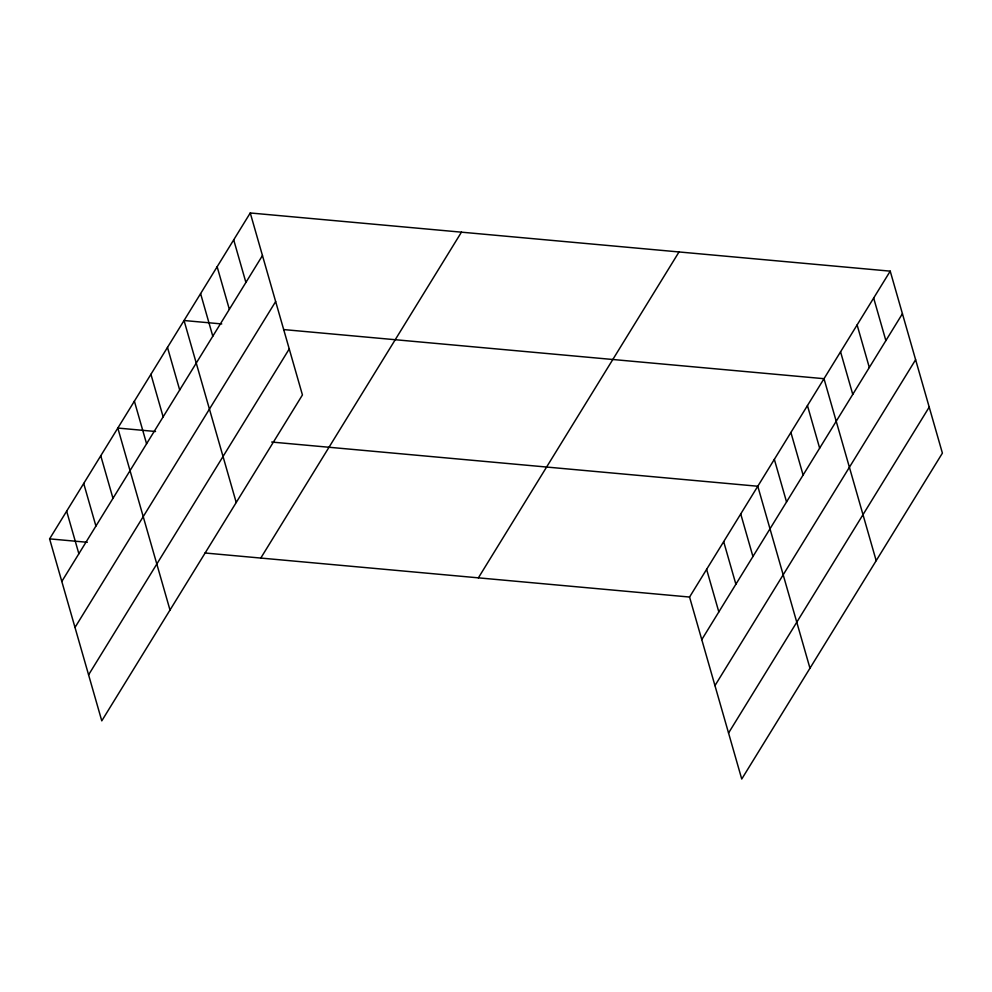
<?xml version="1.0" encoding="UTF-8"?>
<svg xmlns="http://www.w3.org/2000/svg" width="992" height="992" viewBox="0 0 992 992"><rect width="100%" height="100%" fill="white"/><g stroke="black" fill="none" stroke-linecap="round" stroke-linejoin="round"><path stroke-width="1.49" d="M250.257 212.97L302.436 394.952L101.779 720.849L49.6 538.867L250.257 212.97L890.221 271.151L942.4 453.133L741.743 779.03L689.564 597.048L890.221 271.151M61.814 581.448L262.458 255.552M74.995 627.452L275.652 301.556M88.586 674.845L289.242 348.948M260.784 558.062L461.441 232.178M478.38 577.84L679.024 251.956M701.778 639.617L902.422 313.732M714.959 685.621L915.616 359.736M728.55 733.026L929.206 407.129M221.749 323.95L184.041 320.515L236.22 502.498M283.6 329.567L824.005 378.696L876.184 560.678M155.533 431.495L117.825 428.06L170.004 610.043M271.684 442.048L757.789 486.241L809.968 668.224M49.6 538.867L87.308 542.289M204.972 552.99L689.564 597.048M873.667 298.034L885.868 340.616M857.113 324.93L869.314 367.499M840.559 351.813L852.76 394.382M807.451 405.579L819.652 448.161M790.897 432.462L803.098 475.044M774.343 459.358L786.544 501.927M740.726 513.943L752.94 556.524M723.676 541.644L735.878 584.214M706.614 569.346L718.828 611.915M233.703 239.866L245.904 282.435M217.149 266.749L229.35 309.33M200.595 293.632L212.796 336.214M167.487 347.411L179.688 389.98M150.933 374.294L163.134 416.863M134.379 401.177L146.58 443.759M100.762 455.762L112.976 498.344M83.712 483.464L95.914 526.045M66.65 511.165L78.864 553.747"/></g></svg>
